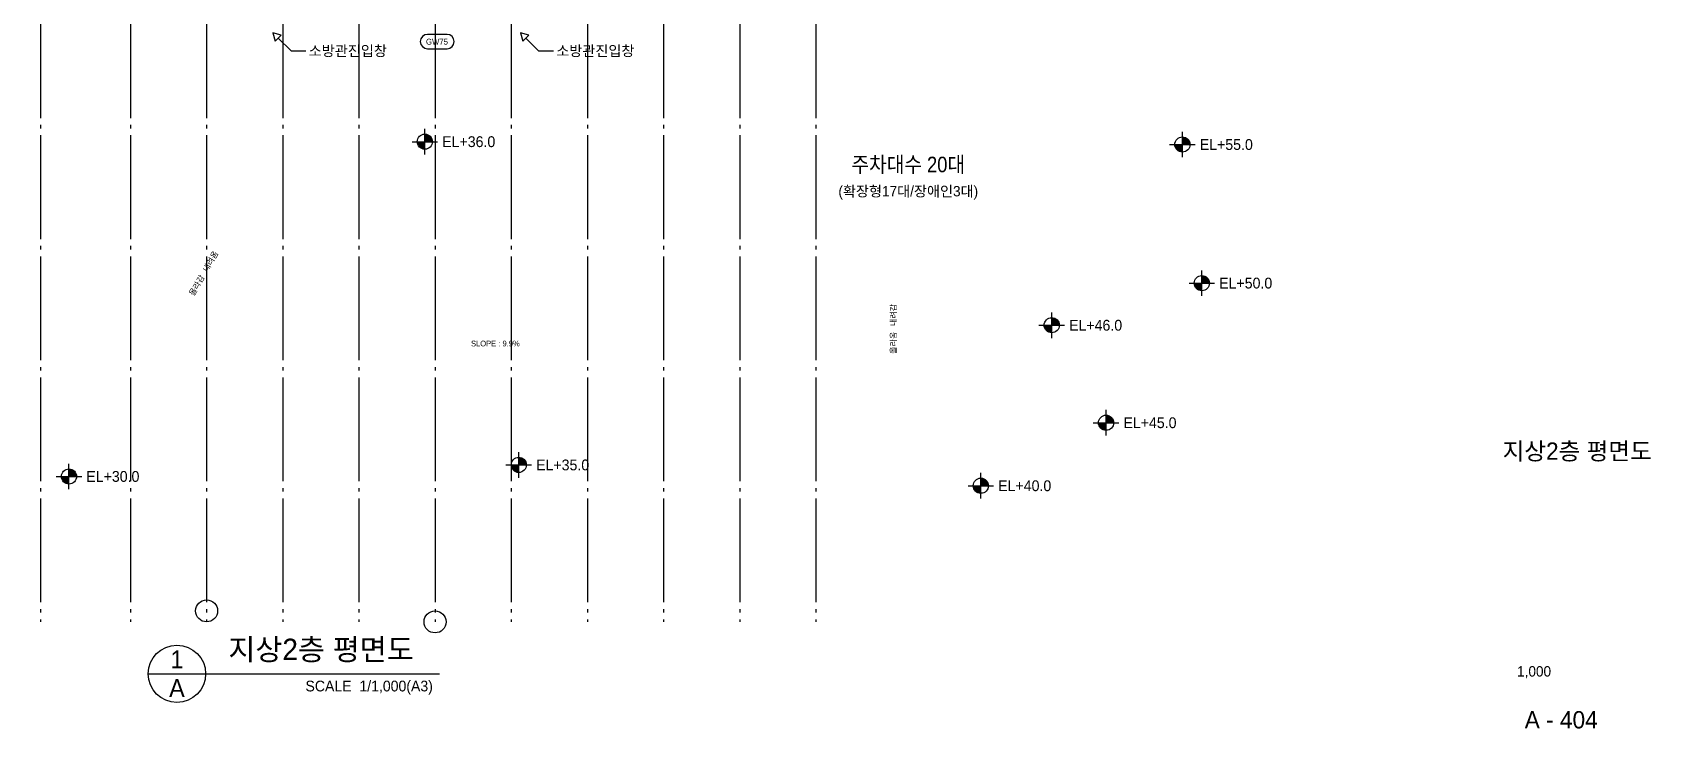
# Model space of a CAD drawing. Header units: millimetres. Extents: x 252735598 to 255219468, y 503852592 to 504847014.
# Drawn here: x 254139209 to 254372925, y 503853575 to 503954233 of the extents above; entities that cross this region are included whole.
import ezdxf
from ezdxf.enums import TextEntityAlignment as Align

# ---------------------------------------------------------------- set-up
doc = ezdxf.new("R2010")
doc.units = ezdxf.units.MM
doc.linetypes.add('CEN', pattern=[35, 30, -2, 1, -2])
for name, color, linetype in [('4A.TEC CEN', 1, 'CEN'), ('4A.TEC FORM-TEXT', 3, 'Continuous'), ('4A.TEC TEXT', 7, 'Continuous'), ('4A.TEC TEXT 1', 3, 'Continuous'), ('4A.TEC TEXT 2', 3, 'Continuous'), ('4A.TEC 심볼', 7, 'Continuous'), ('㈜SE&C TEXT 1', 3, 'Continuous')]:
    doc.layers.add(name, color=color, linetype=linetype)
doc.styles.add('돋움', font='')
doc.styles.get('돋움').set_extended_font_data('돋움')

# ---------------------------------------------------------------- blocks, each defined once
blk = doc.blocks.new('dwgFD3B')
at = {"layer": '4A.TEC CEN', "color": 250, "ltscale": 500, "elevation": -3333.33}
for points in [[(169307.63, -39163.16), (169307.63, -267000)], [(182307.63, -39163.16), (182307.63, -267000)], [(193307.63, -39163.16), (193307.63, -267000)], [(204307.63, -39163.16), (204307.63, -267000)], [(215307.63, -39163.16), (215307.63, -267000)], [(226307.63, -39163.16), (226307.63, -267000)], [(237307.63, -39163.16), (237307.63, -267000)], [(248307.63, -39163.16), (248307.63, -267000)], [(259307.63, -39163.16), (259307.63, -267000)], [(270307.63, -39163.16), (270307.63, -267000)], [(281307.63, -39163.16), (281307.63, -267000)]]:
    blk.add_lwpolyline(points, dxfattribs=at)
blk = doc.blocks.new('FL-LEVEL1')
at = {"layer": '4A.TEC 심볼', "linetype": 'ByBlock'}
h = blk.add_hatch(color=256, dxfattribs=at)
h.paths.add_polyline_path([(295, 175), (295, 0), (470, 0, 0.414214)])
h.paths.add_polyline_path([(295, 0), (120, 0, 0.414214), (295, -175)])
for p, q in [((0, 0), (590, 0)), ((295, -295), (295, 295))]:
    blk.add_line(p, q, dxfattribs=at)
blk.add_circle((295, 0), 175, dxfattribs=at)
at = {"layer": '4A.TEC TEXT 2', "color": 3, "linetype": 'ByBlock', "style": '돋움'}
blk.add_attdef('FL', text='', height=250, dxfattribs=at).set_placement((695, 0), align=Align.MIDDLE_LEFT)
blk = doc.blocks.new('dwg9CDF')
at = {"layer": '4A.TEC 심볼', "color": 3, "linetype": 'ByBlock'}
ref = blk.add_blockref('FL-LEVEL1', (287075, -60898, 36666), dxfattribs=dict(at, xscale=6.250000000000405, yscale=6.250000000000405, zscale=6.250000000000405))
ref.add_attrib('FL', 'EL+35.0', dxfattribs={"layer": '4A.TEC TEXT 1', "color": 3, "linetype": 'ByBlock', "height": 1562.5, "style": '돋움'}).set_placement((291419, -60898, 36666), align=Align.MIDDLE_LEFT)
ref = blk.add_blockref('FL-LEVEL1', (150493, -74424, 31666), dxfattribs=dict(at, xscale=6.250000000000405, yscale=6.250000000000405, zscale=6.250000000000405))
ref.add_attrib('FL', 'EL+30.0', dxfattribs={"layer": '4A.TEC TEXT 1', "color": 3, "linetype": 'ByBlock', "height": 1562.5, "style": '돋움'}).set_placement((154837, -74424, 31666), align=Align.MIDDLE_LEFT)
ref = blk.add_blockref('FL-LEVEL1', (323089, -80342, 36666), dxfattribs=dict(at, xscale=6.250000000000405, yscale=6.250000000000405, zscale=6.250000000000405))
ref.add_attrib('FL', 'EL+40.0', dxfattribs={"layer": '4A.TEC TEXT 1', "color": 3, "linetype": 'ByBlock', "height": 1562.5, "style": '돋움'}).set_placement((327433, -80342, 36666), align=Align.MIDDLE_LEFT)
ref = blk.add_blockref('FL-LEVEL1', (329769, -89536, 46666), dxfattribs=dict(at, xscale=6.250000000000405, yscale=6.250000000000405, zscale=6.250000000000405))
ref.add_attrib('FL', 'EL+45.0', dxfattribs={"layer": '4A.TEC TEXT 1', "color": 3, "linetype": 'ByBlock', "height": 1562.5, "style": '돋움'}).set_placement((334113, -89536, 46666), align=Align.MIDDLE_LEFT)
ref = blk.add_blockref('FL-LEVEL1', (328195, -116874, 51666), dxfattribs=dict(at, xscale=6.250000000000405, yscale=6.250000000000405, zscale=6.250000000000405))
ref.add_attrib('FL', 'EL+50.0', dxfattribs={"layer": '4A.TEC TEXT 1', "color": 3, "linetype": 'ByBlock', "height": 1562.5, "style": '돋움'}).set_placement((332539, -116874, 51666), align=Align.MIDDLE_LEFT)
ref = blk.add_blockref('FL-LEVEL1', (332391, -122240, 56666), dxfattribs=dict(at, xscale=6.250000000000405, yscale=6.250000000000405, zscale=6.250000000000405))
ref.add_attrib('FL', 'EL+55.0', dxfattribs={"layer": '4A.TEC TEXT 1', "color": 3, "linetype": 'ByBlock', "height": 1562.5, "style": '돋움'}).set_placement((336735, -122240, 56666), align=Align.MIDDLE_LEFT)
ref = blk.add_blockref('FL-LEVEL1', (339218, -167717, 226666), dxfattribs=dict(at, xscale=6.250000000000405, yscale=6.250000000000405, zscale=6.250000000000405))
ref.add_attrib('FL', 'EL+60.0', dxfattribs={"layer": '4A.TEC TEXT 1', "color": 3, "linetype": 'ByBlock', "height": 1562.5, "style": '돋움'}).set_placement((343562, -167717, 226666), align=Align.MIDDLE_LEFT)
ref = blk.add_blockref('FL-LEVEL1', (332391, -197997, 56666), dxfattribs=dict(at, xscale=6.250000000000405, yscale=6.250000000000405, zscale=6.250000000000405))
ref.add_attrib('FL', 'EL+55.0', dxfattribs={"layer": '4A.TEC TEXT 1', "color": 3, "linetype": 'ByBlock', "height": 1562.5, "style": '돋움'}).set_placement((336735, -197997, 56666), align=Align.MIDDLE_LEFT)
ref = blk.add_blockref('FL-LEVEL1', (335195, -218028, 51666), dxfattribs=dict(at, xscale=6.250000000000405, yscale=6.250000000000405, zscale=6.250000000000405))
ref.add_attrib('FL', 'EL+50.0', dxfattribs={"layer": '4A.TEC TEXT 1', "color": 3, "linetype": 'ByBlock', "height": 1562.5, "style": '돋움'}).set_placement((339539, -218028, 51666), align=Align.MIDDLE_LEFT)
ref = blk.add_blockref('FL-LEVEL1', (321367, -238214, 46666), dxfattribs=dict(at, xscale=6.250000000000405, yscale=6.250000000000405, zscale=6.250000000000405))
ref.add_attrib('FL', 'EL+45.0', dxfattribs={"layer": '4A.TEC TEXT 1', "color": 3, "linetype": 'ByBlock', "height": 1562.5, "style": '돋움'}).set_placement((325711, -238214, 46666), align=Align.MIDDLE_LEFT)
ref = blk.add_blockref('FL-LEVEL1', (236546, -244313, 36666), dxfattribs=dict(at, xscale=6.250000000000405, yscale=6.250000000000405, zscale=6.250000000000405))
ref.add_attrib('FL', 'EL+35.0', dxfattribs={"layer": '4A.TEC TEXT 1', "color": 3, "linetype": 'ByBlock', "height": 1562.5, "style": '돋움'}).set_placement((240890, -244313, 36666), align=Align.MIDDLE_LEFT)
ref = blk.add_blockref('FL-LEVEL1', (171588, -245977, 31666), dxfattribs=dict(at, xscale=6.250000000000405, yscale=6.250000000000405, zscale=6.250000000000405))
ref.add_attrib('FL', 'EL+30.0', dxfattribs={"layer": '4A.TEC TEXT 1', "color": 3, "linetype": 'ByBlock', "height": 1562.5, "style": '돋움'}).set_placement((175932, -245977, 31666), align=Align.MIDDLE_LEFT)
ref = blk.add_blockref('FL-LEVEL1', (303281, -247320, 41666), dxfattribs=dict(at, xscale=6.250000000000405, yscale=6.250000000000405, zscale=6.250000000000405))
ref.add_attrib('FL', 'EL+40.0', dxfattribs={"layer": '4A.TEC TEXT 1', "color": 3, "linetype": 'ByBlock', "height": 1562.5, "style": '돋움'}).set_placement((307625, -247320, 41666), align=Align.MIDDLE_LEFT)

msp = doc.modelspace()

# ---------------------------------------------------------------- linework, layer by layer
at = {"layer": '4A.TEC 심볼'}
msp.add_line((254155947.8, 503861511.2, 3333.3), (254198024.2, 503861511.2, 3333.3), dxfattribs=at)
at = {"layer": '4A.TEC 심볼', "color": 1}
for points in [[(254173953.8, 503954170.4), (254174277.3, 503952963), (254175161.2, 503953846.8)], [(254209703.8, 503954170.4), (254210027.3, 503952963), (254210911.2, 503953846.8)]]:
    msp.add_lwpolyline(points, close=True, dxfattribs=at)
for points in [[(254174719.3, 503953404.9), (254176580.2, 503951544)], [(254210469.3, 503953404.9), (254212330.2, 503951544)], [(254176580.2, 503951544), (254178705.3, 503951544)], [(254212330.2, 503951544), (254214455.3, 503951544)]]:
    msp.add_lwpolyline(points, dxfattribs=at)
at = {"layer": '4A.TEC 심볼', "elevation": -0.4}
msp.add_lwpolyline([(254199092.4, 503953934.2), (254196276.1, 503953934.2, 1), (254196276.1, 503951860.4), (254199092.4, 503951860.4, 1)], format="xyb", close=True, dxfattribs=at)
at = {"layer": '4A.TEC 심볼', "color": 4}
for centre in [(254164374.2, 503870602.8), (254197374.2, 503869011.2)]:
    msp.add_circle(centre, 1591.5, dxfattribs=at)
at = {"layer": '4A.TEC 심볼'}
msp.add_circle((254160087.8, 503861511.2, 3333.3), 4140, dxfattribs=at)

# ---------------------------------------------------------------- block references
for name, p in [('dwgFD3B', (253971066.5, 504136011.2, 3333.3)), ('dwg9CDF', (253971066.5, 504136011.2, -1666.7))]:
    msp.add_blockref(name, p)
at = {"layer": '4A.TEC 심볼', "color": 3, "linetype": 'ByBlock'}
ref = msp.add_blockref('FL-LEVEL1', (254194050.3, 503938427.3, 10000), dxfattribs=dict(at, xscale=6.250000000000405, yscale=6.250000000000405, zscale=6.250000000000405))
ref.add_attrib('FL', 'EL+36.0', dxfattribs={"layer": '4A.TEC TEXT 1', "color": 3, "linetype": 'ByBlock', "height": 1562.5, "style": '돋움'}).set_placement((254198394, 503938427.3, 10000), align=Align.MIDDLE_LEFT)
ref = msp.add_blockref('FL-LEVEL1', (254284586.2, 503911890.8), dxfattribs=dict(at, xscale=6.250000000000405, yscale=6.250000000000405, zscale=6.250000000000405))
ref.add_attrib('FL', 'EL+46.0', dxfattribs={"layer": '4A.TEC TEXT 1', "color": 3, "linetype": 'ByBlock', "height": 1562.5, "style": '돋움'}).set_placement((254288930, 503911890.8), align=Align.MIDDLE_LEFT)

# ---------------------------------------------------------------- texts
at = {"layer": '4A.TEC FORM-TEXT', "style": '돋움'}
msp.add_text('A - 404', height=2500, dxfattribs=at).set_placement((254360011.2, 503853610.5, 3333.3), align=Align.CENTER)
at = {"layer": '4A.TEC TEXT', "style": '돋움'}
msp.add_text('GW75', height=855.48, dxfattribs=at).set_placement((254197641.4, 503952880.8, -0.4), align=Align.MIDDLE)
for p in [(254179120, 503951557.1), (254214870, 503951557.1)]:
    msp.add_text('소방관진입창', height=1500, dxfattribs=at).set_placement(p, align=Align.MIDDLE_LEFT)
at = {"layer": '4A.TEC TEXT', "style": '돋움', "width": 0.9}
msp.add_text('주차대수 20대', height=2250, dxfattribs=at).set_placement((254265710, 503935127.1), align=Align.MIDDLE_CENTER)
at = {"layer": '4A.TEC TEXT', "style": '돋움'}
msp.add_text('(확장형17대/장애인3대)', height=1500, dxfattribs=at).set_placement((254265710, 503931267.1), align=Align.MIDDLE_CENTER)
at = {"layer": '4A.TEC TEXT 2', "style": '돋움'}
for s, height, p in [('지상2층 평면도', 2500, (254362320, 503892446.2, 3333.3)), ('1,000', 1500, (254356091.3, 503861110.4, 3333.3))]:
    msp.add_text(s, height=height, dxfattribs=at).set_placement(p, align=Align.CENTER)
at = {"layer": '4A.TEC TEXT 2', "color": 3, "style": '돋움'}
msp.add_text('지상2층 평면도', height=3105, dxfattribs=at).set_placement((254167516.7, 503862546.2, 3333.3), align=Align.BOTTOM_LEFT)
for s, p in [('1', (254160087.8, 503863581.2, 3333.3)), ('A', (254160087.8, 503859441.2, 3333.3))]:
    msp.add_text(s, height=2587.5, dxfattribs=at).set_placement(p, align=Align.MIDDLE)
msp.add_text('SCALE  1/1,000(A3)', height=1552.5, dxfattribs=at).set_placement((254197052.2, 503858494.8, 3333.3), align=Align.BOTTOM_RIGHT)
at = {"layer": '㈜SE&C TEXT 1', "style": '돋움'}
for s, rotation, p in [('내려옴', 60.173414, (254164943.9, 503921130.4, -1666.7)), ('올라감', 60.173414, (254162960, 503917657.1)), ('내려감', 90, (254263564.2, 503913360.9, -10000)), ('올라옴', 90, (254263564.2, 503909360.9, -10000))]:
    msp.add_text(s, height=833.33, rotation=rotation, dxfattribs=at).set_placement(p, align=Align.MIDDLE_CENTER)
msp.add_text('SLOPE : 9.9%', height=833.333, dxfattribs=at).set_placement((254206073.4, 503909248.3, -5000.4), align=Align.MIDDLE_CENTER)

doc.saveas('drawing.dxf')
